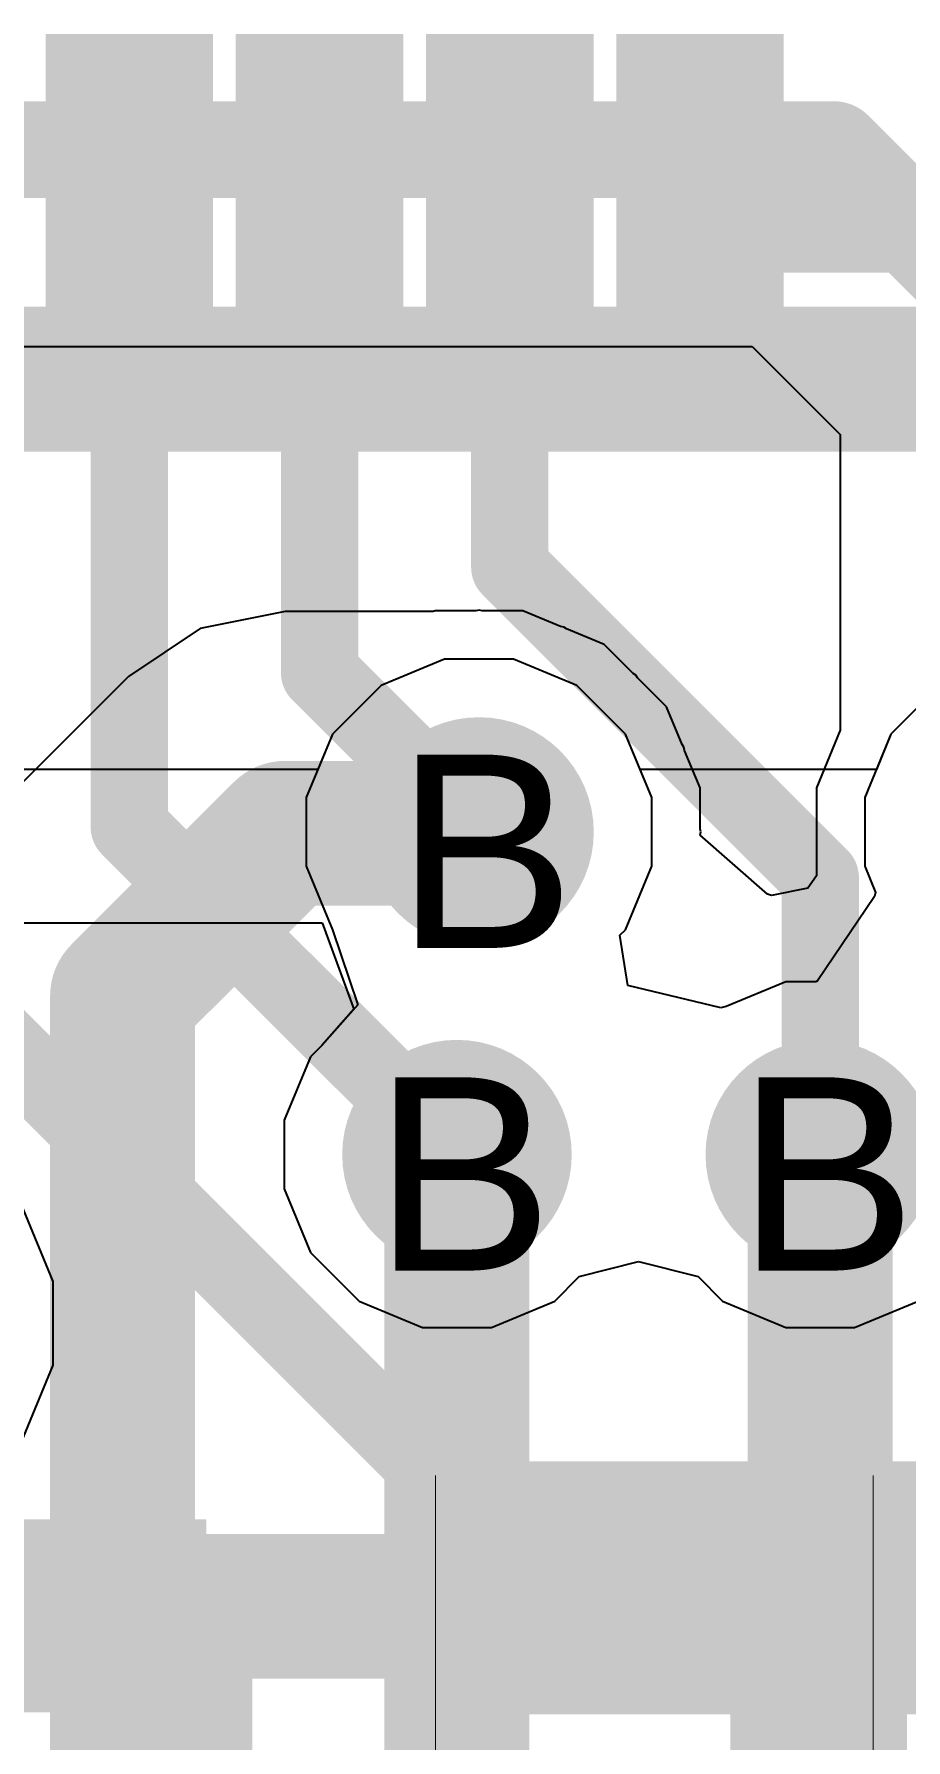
# Model space of a CAD drawing. Header units: inches. Extents: x 0 to 5379, y 0 to 5429.
# Drawn here: x 234.021 to 236.312, y 78.878 to 83.361 of the extents above; entities that cross this region are included whole.
import ezdxf

# ---------------------------------------------------------------- set-up
doc = ezdxf.new("R2010")
doc.units = ezdxf.units.IN
for name, color, linetype in [('Bottom Layer', 5, 'Continuous'), ('Bottom Solder', 6, 'Continuous'), ('Drill Drawing', 1, 'Continuous'), ('GND01', 16, 'Continuous'), ('GND02', 76, 'Continuous'), ('PWR', 156, 'Continuous'), ('SIG 01', 90, 'Continuous'), ('Top Layer', 1, 'Continuous'), ('Top Overlay', 2, 'Continuous'), ('Top Paste', 8, 'Continuous'), ('Top Solder', 216, 'Continuous'), ('Via Holes', 16, 'Continuous')]:
    doc.layers.add(name, color=color, linetype=linetype)
doc.styles.add('Arial', font='', dxfattribs={"height": 0.2})
doc.styles.get('Arial').set_extended_font_data('Arial')

# ---------------------------------------------------------------- blocks, each defined once
blk = doc.blocks.new('64_VFQFPN_9X9_146')
at = {"layer": 'Top Layer'}
for points in [[(2.104, -4.0658), (2.404, -4.0658), (2.404, -4.9258), (2.104, -4.9258)], [(2.604, -4.0658), (2.904, -4.0658), (2.904, -4.9258), (2.604, -4.9258)], [(3.104, -4.0658), (3.404, -4.0658), (3.404, -4.9258), (3.104, -4.9258)], [(3.604, -4.0658), (3.904, -4.0658), (3.904, -4.9258), (3.604, -4.9258)]]:
    blk.add_hatch(color=1, dxfattribs=at).paths.add_polyline_path(points)
at = {"layer": 'Top Paste'}
for points in [[(2.104, -4.0658), (2.404, -4.0658), (2.404, -4.9258), (2.104, -4.9258)], [(2.604, -4.0658), (2.904, -4.0658), (2.904, -4.9258), (2.604, -4.9258)], [(3.104, -4.0658), (3.404, -4.0658), (3.404, -4.9258), (3.104, -4.9258)], [(3.604, -4.0658), (3.904, -4.0658), (3.904, -4.9258), (3.604, -4.9258)]]:
    blk.add_hatch(color=8, dxfattribs=at).paths.add_polyline_path(points)
at = {"layer": 'Top Solder'}
for points in [[(2.034, -3.9958), (2.474, -3.9958), (2.474, -4.9958), (2.034, -4.9958)], [(2.534, -3.9958), (2.974, -3.9958), (2.974, -4.9958), (2.534, -4.9958)], [(3.034, -3.9958), (3.474, -3.9958), (3.474, -4.9958), (3.034, -4.9958)], [(3.534, -3.9958), (3.974, -3.9958), (3.974, -4.9958), (3.534, -4.9958)]]:
    blk.add_hatch(color=216, dxfattribs=at).paths.add_polyline_path(points)
at = {"layer": 'Top Overlay'}
blk.add_lwpolyline([(4.2112, -4.5, 0.127, 0.127, 0), (4.5112, -4.5, 0.127, 0.127, 0)], format="xyseb", dxfattribs=at)
blk.add_lwpolyline([(4.1795, -4.5, 0.0635, 0.0635, 1), (4.243, -4.5, 0.0635, 0.0635, 1)], format="xyseb", close=True, dxfattribs=at)
blk = doc.blocks.new('R___0402_558')
at = {"layer": 'Top Layer'}
for points in [[(-0.6985, -0.3175), (-0.6985, 0.3175), (-0.2413, 0.3175), (-0.2413, -0.3175)], [(0.2413, -0.3175), (0.2413, 0.3175), (0.6985, 0.3175), (0.6985, -0.3175)]]:
    blk.add_hatch(color=1, dxfattribs=at).paths.add_polyline_path(points)
at = {"layer": 'Top Paste'}
for points in [[(-0.6985, -0.3175), (-0.6985, 0.3175), (-0.2413, 0.3175), (-0.2413, -0.3175)], [(0.2413, -0.3175), (0.2413, 0.3175), (0.6985, 0.3175), (0.6985, -0.3175)]]:
    blk.add_hatch(color=8, dxfattribs=at).paths.add_polyline_path(points)
at = {"layer": 'Top Solder'}
for points in [[(-0.7535, -0.3725), (-0.7535, 0.3725), (-0.1863, 0.3725), (-0.1863, -0.3725)], [(0.1863, -0.3725), (0.1863, 0.3725), (0.7535, 0.3725), (0.7535, -0.3725)]]:
    blk.add_hatch(color=216, dxfattribs=at).paths.add_polyline_path(points)
at = {"layer": 'Top Overlay'}
for points in [[(0.7874, 0.4064, 0.127, 0.127, 0), (-0.7874, 0.4064, 0.127, 0.127, 0)], [(-0.7874, -0.4064, 0.127, 0.127, 0), (-0.7874, 0.4064, 0.127, 0.127, 0)], [(0.7874, -0.4064, 0.127, 0.127, 0), (0.7874, 0.4064, 0.127, 0.127, 0)], [(0.7874, -0.4064, 0.127, 0.127, 0), (-0.7874, -0.4064, 0.127, 0.127, 0)], [(0.8128, -0.4318, 0.00323, 0.00323, 0), (-0.8128, -0.4318, 0.00323, 0.00323, 0)]]:
    blk.add_lwpolyline(points, format="xyseb", dxfattribs=at)
for points in [[(-0.8191, 0.4064, 0.0635, 0.0635, 1), (-0.7556, 0.4064, 0.0635, 0.0635, 1)], [(-0.8191, 0.4064, 0.0635, 0.0635, 1), (-0.7556, 0.4064, 0.0635, 0.0635, 1)], [(0.7556, 0.4064, 0.0635, 0.0635, 1), (0.8191, 0.4064, 0.0635, 0.0635, 1)], [(0.7556, 0.4064, 0.0635, 0.0635, 1), (0.8191, 0.4064, 0.0635, 0.0635, 1)], [(-0.8191, -0.4064, 0.0635, 0.0635, 1), (-0.7556, -0.4064, 0.0635, 0.0635, 1)], [(-0.8191, -0.4064, 0.0635, 0.0635, 1), (-0.7556, -0.4064, 0.0635, 0.0635, 1)], [(0.7556, -0.4064, 0.0635, 0.0635, 1), (0.8191, -0.4064, 0.0635, 0.0635, 1)], [(0.7556, -0.4064, 0.0635, 0.0635, 1), (0.8191, -0.4064, 0.0635, 0.0635, 1)], [(-0.8136, -0.4318, 0.00161, 0.00161, 1), (-0.812, -0.4318, 0.00161, 0.00161, 1)], [(0.812, -0.4318, 0.00161, 0.00161, 1), (0.8136, -0.4318, 0.00161, 0.00161, 1)]]:
    blk.add_lwpolyline(points, format="xyseb", close=True, dxfattribs=at)
blk = doc.blocks.new('R___0402_568')
at = {"layer": 'Top Layer'}
for points in [[(-0.6985, -0.3175), (-0.6985, 0.3175), (-0.2413, 0.3175), (-0.2413, -0.3175)], [(0.2413, -0.3175), (0.2413, 0.3175), (0.6985, 0.3175), (0.6985, -0.3175)]]:
    blk.add_hatch(color=1, dxfattribs=at).paths.add_polyline_path(points)
at = {"layer": 'Top Paste'}
for points in [[(-0.6985, -0.3175), (-0.6985, 0.3175), (-0.2413, 0.3175), (-0.2413, -0.3175)], [(0.2413, -0.3175), (0.2413, 0.3175), (0.6985, 0.3175), (0.6985, -0.3175)]]:
    blk.add_hatch(color=8, dxfattribs=at).paths.add_polyline_path(points)
at = {"layer": 'Top Solder'}
for points in [[(-0.7535, -0.3725), (-0.7535, 0.3725), (-0.1863, 0.3725), (-0.1863, -0.3725)], [(0.1863, -0.3725), (0.1863, 0.3725), (0.7535, 0.3725), (0.7535, -0.3725)]]:
    blk.add_hatch(color=216, dxfattribs=at).paths.add_polyline_path(points)
at = {"layer": 'Top Overlay'}
for points in [[(0.7874, 0.4064, 0.127, 0.127, 0), (-0.7874, 0.4064, 0.127, 0.127, 0)], [(-0.7874, -0.4064, 0.127, 0.127, 0), (-0.7874, 0.4064, 0.127, 0.127, 0)], [(0.7874, -0.4064, 0.127, 0.127, 0), (0.7874, 0.4064, 0.127, 0.127, 0)], [(0.7874, -0.4064, 0.127, 0.127, 0), (-0.7874, -0.4064, 0.127, 0.127, 0)], [(0.8128, -0.4318, 0.00323, 0.00323, 0), (-0.8128, -0.4318, 0.00323, 0.00323, 0)]]:
    blk.add_lwpolyline(points, format="xyseb", dxfattribs=at)
for points in [[(-0.8191, 0.4064, 0.0635, 0.0635, 1), (-0.7556, 0.4064, 0.0635, 0.0635, 1)], [(-0.8191, 0.4064, 0.0635, 0.0635, 1), (-0.7556, 0.4064, 0.0635, 0.0635, 1)], [(0.7556, 0.4064, 0.0635, 0.0635, 1), (0.8191, 0.4064, 0.0635, 0.0635, 1)], [(0.7556, 0.4064, 0.0635, 0.0635, 1), (0.8191, 0.4064, 0.0635, 0.0635, 1)], [(-0.8191, -0.4064, 0.0635, 0.0635, 1), (-0.7556, -0.4064, 0.0635, 0.0635, 1)], [(-0.8191, -0.4064, 0.0635, 0.0635, 1), (-0.7556, -0.4064, 0.0635, 0.0635, 1)], [(0.7556, -0.4064, 0.0635, 0.0635, 1), (0.8191, -0.4064, 0.0635, 0.0635, 1)], [(0.7556, -0.4064, 0.0635, 0.0635, 1), (0.8191, -0.4064, 0.0635, 0.0635, 1)], [(-0.8136, -0.4318, 0.00161, 0.00161, 1), (-0.812, -0.4318, 0.00161, 0.00161, 1)], [(0.812, -0.4318, 0.00161, 0.00161, 1), (0.8136, -0.4318, 0.00161, 0.00161, 1)]]:
    blk.add_lwpolyline(points, format="xyseb", close=True, dxfattribs=at)
blk = doc.blocks.new('DFN_2_0_3_0_6__888')
at = {"layer": 'Top Layer'}
for points in [[(-0.33, -0.13), (-0.33, 0.13), (-0.06, 0.13), (-0.06, -0.13)], [(0.06, -0.13), (0.06, 0.13), (0.33, 0.13), (0.33, -0.13)]]:
    blk.add_hatch(color=1, dxfattribs=at).paths.add_polyline_path(points)
at = {"layer": 'Top Paste'}
for points in [[(-0.33, -0.13), (-0.33, 0.13), (-0.06, 0.13), (-0.06, -0.13)], [(0.06, -0.13), (0.06, 0.13), (0.33, 0.13), (0.33, -0.13)]]:
    blk.add_hatch(color=8, dxfattribs=at).paths.add_polyline_path(points)
at = {"layer": 'Top Solder'}
for points in [[(-0.38, -0.18), (-0.38, 0.18), (-0.01, 0.18), (-0.01, -0.18)], [(0.01, -0.18), (0.01, 0.18), (0.38, 0.18), (0.38, -0.18)]]:
    blk.add_hatch(color=216, dxfattribs=at).paths.add_polyline_path(points)
at = {"layer": 'Top Overlay'}
for points in [[(-0.4064, 0.2032, 0.0889, 0.0889, 0), (0.4064, 0.2032, 0.0889, 0.0889, 0)], [(-0.4064, 0.2032, 0.0889, 0.0889, 0), (-0.4064, -0.2032, 0.0889, 0.0889, 0)], [(0.4064, 0.2032, 0.0889, 0.0889, 0), (0.4064, -0.2032, 0.0889, 0.0889, 0)], [(-0.4064, -0.2032, 0.0889, 0.0889, 0), (0.4064, -0.2032, 0.0889, 0.0889, 0)]]:
    blk.add_lwpolyline(points, format="xyseb", dxfattribs=at)
for points in [[(-0.4286, 0.2032, 0.0445, 0.0445, 1), (-0.3842, 0.2032, 0.0445, 0.0445, 1)], [(-0.4286, 0.2032, 0.0445, 0.0445, 1), (-0.3842, 0.2032, 0.0445, 0.0445, 1)], [(0.3842, 0.2032, 0.0445, 0.0445, 1), (0.4286, 0.2032, 0.0445, 0.0445, 1)], [(0.3842, 0.2032, 0.0445, 0.0445, 1), (0.4286, 0.2032, 0.0445, 0.0445, 1)], [(-0.4286, -0.2032, 0.0445, 0.0445, 1), (-0.3842, -0.2032, 0.0445, 0.0445, 1)], [(-0.4286, -0.2032, 0.0445, 0.0445, 1), (-0.3842, -0.2032, 0.0445, 0.0445, 1)], [(0.3842, -0.2032, 0.0445, 0.0445, 1), (0.4286, -0.2032, 0.0445, 0.0445, 1)], [(0.3842, -0.2032, 0.0445, 0.0445, 1), (0.4286, -0.2032, 0.0445, 0.0445, 1)]]:
    blk.add_lwpolyline(points, format="xyseb", close=True, dxfattribs=at)

msp = doc.modelspace()

# ---------------------------------------------------------------- hatches: boundary and pattern name
at = {"layer": 'Bottom Layer'}
h = msp.add_hatch(color=5, dxfattribs=at)
edge = h.paths.add_edge_path()
edge.add_arc((235.1904, 81.2644), 0.2, 0, 360)
h = msp.add_hatch(color=5, dxfattribs=at)
edge = h.paths.add_edge_path()
edge.add_arc((235.1325, 80.4164), 0.2, 0, 360)
h = msp.add_hatch(color=5, dxfattribs=at)
edge = h.paths.add_edge_path()
edge.add_arc((236.0873, 80.4164), 0.2, 0, 360)
at = {"layer": 'Bottom Solder'}
h = msp.add_hatch(color=6, dxfattribs=at)
edge = h.paths.add_edge_path()
edge.add_arc((235.1904, 81.2644), 0.3016, 0, 360)
h = msp.add_hatch(color=6, dxfattribs=at)
edge = h.paths.add_edge_path()
edge.add_arc((235.1325, 80.4164), 0.3016, 0, 360)
h = msp.add_hatch(color=6, dxfattribs=at)
edge = h.paths.add_edge_path()
edge.add_arc((236.0873, 80.4164), 0.3016, 0, 360)
at = {"layer": 'GND01'}
h = msp.add_hatch(color=16, dxfattribs=at)
edge = h.paths.add_edge_path()
edge.add_arc((235.1904, 81.2644), 0.2, 0, 360)
h = msp.add_hatch(color=16, dxfattribs=at)
edge = h.paths.add_edge_path()
edge.add_arc((235.1325, 80.4164), 0.2, 0, 360)
h = msp.add_hatch(color=16, dxfattribs=at)
edge = h.paths.add_edge_path()
edge.add_arc((236.0873, 80.4164), 0.2, 0, 360)
at = {"layer": 'GND02'}
h = msp.add_hatch(color=76, dxfattribs=at)
edge = h.paths.add_edge_path()
edge.add_arc((235.1904, 81.2644), 0.2, 0, 360)
h = msp.add_hatch(color=76, dxfattribs=at)
edge = h.paths.add_edge_path()
edge.add_arc((235.1325, 80.4164), 0.2, 0, 360)
h = msp.add_hatch(color=76, dxfattribs=at)
edge = h.paths.add_edge_path()
edge.add_arc((236.0873, 80.4164), 0.2, 0, 360)
at = {"layer": 'PWR'}
h = msp.add_hatch(color=156, dxfattribs=at)
edge = h.paths.add_edge_path()
edge.add_arc((235.1904, 81.2644), 0.2, 0, 360)
h = msp.add_hatch(color=156, dxfattribs=at)
edge = h.paths.add_edge_path()
edge.add_arc((235.1325, 80.4164), 0.2, 0, 360)
h = msp.add_hatch(color=156, dxfattribs=at)
edge = h.paths.add_edge_path()
edge.add_arc((236.0873, 80.4164), 0.2, 0, 360)
at = {"layer": 'SIG 01'}
h = msp.add_hatch(color=90, dxfattribs=at)
edge = h.paths.add_edge_path()
edge.add_arc((235.1904, 81.2644), 0.2, 0, 360)
h = msp.add_hatch(color=90, dxfattribs=at)
edge = h.paths.add_edge_path()
edge.add_arc((235.1325, 80.4164), 0.2, 0, 360)
h = msp.add_hatch(color=90, dxfattribs=at)
edge = h.paths.add_edge_path()
edge.add_arc((236.0873, 80.4164), 0.2, 0, 360)
at = {"layer": 'Top Layer'}
h = msp.add_hatch(color=1, dxfattribs=at)
edge = h.paths.add_edge_path()
edge.add_arc((235.1904, 81.2644), 0.2, 0, 360)
h = msp.add_hatch(color=1, dxfattribs=at)
edge = h.paths.add_edge_path()
edge.add_arc((235.1325, 80.4164), 0.2, 0, 360)
h = msp.add_hatch(color=1, dxfattribs=at)
edge = h.paths.add_edge_path()
edge.add_arc((236.0873, 80.4164), 0.2, 0, 360)
msp.add_hatch(color=1, dxfattribs=at).paths.add_polyline_path([(233.1998, 78.951), (234.4735, 78.951), (234.4735, 79.4578), (233.1998, 79.4578)])
at = {"layer": 'Top Solder'}
h = msp.add_hatch(color=216, dxfattribs=at)
edge = h.paths.add_edge_path()
edge.add_arc((235.1904, 81.2644), 0.3016, 0, 360)
h = msp.add_hatch(color=216, dxfattribs=at)
edge = h.paths.add_edge_path()
edge.add_arc((235.1325, 80.4164), 0.3016, 0, 360)
h = msp.add_hatch(color=216, dxfattribs=at)
edge = h.paths.add_edge_path()
edge.add_arc((236.0873, 80.4164), 0.3016, 0, 360)
at = {"layer": 'Via Holes'}
h = msp.add_hatch(color=7, dxfattribs=at)
edge = h.paths.add_edge_path()
edge.add_arc((235.1904, 81.2644), 0.1, 0, 360)
h = msp.add_hatch(color=7, dxfattribs=at)
edge = h.paths.add_edge_path()
edge.add_arc((235.1325, 80.4164), 0.1, 0, 360)
h = msp.add_hatch(color=7, dxfattribs=at)
edge = h.paths.add_edge_path()
edge.add_arc((236.0873, 80.4164), 0.1, 0, 360)

# ---------------------------------------------------------------- linework, layer by layer
at = {"layer": 'Bottom Layer'}
for points in [[(233.0569, 82.4545, 0.381, 0.381, 0), (237.3609, 82.4545, 0.381, 0.381, 0)], [(233.5173, 79.2292, 0.381, 0.381, 0), (237.1772, 79.2292, 0.381, 0.381, 0)]]:
    msp.add_lwpolyline(points, format="xyseb", dxfattribs=at)
at = {"layer": 'GND01'}
for p, q in [((235.1001, 81.7184), (234.9332, 81.6493)), ((235.2807, 81.7184), (235.1001, 81.7184)), ((235.4476, 81.6493), (235.2807, 81.7184)), ((234.9332, 81.6493), (234.8055, 81.5216)), ((235.5753, 81.5216), (235.4476, 81.6493)), ((236.4007, 81.6493), (236.273, 81.5216)), ((234.8055, 81.5216), (234.7364, 81.3547)), ((235.6444, 81.3547), (235.5753, 81.5216)), ((236.273, 81.5216), (236.2039, 81.3547)), ((234.7364, 81.3547), (234.7364, 81.1741)), ((235.6444, 81.1741), (235.6444, 81.3547)), ((236.2039, 81.3547), (236.2039, 81.1741)), ((234.7364, 81.1741), (234.8055, 81.0073)), ((235.5753, 81.0073), (235.6444, 81.1741)), ((236.2039, 81.1741), (236.2325, 81.1051)), ((236.2325, 81.1051), (236.2301, 81.0949)), ((236.2301, 81.0949), (236.08, 80.8734)), ((234.8055, 81.0073), (234.8722, 80.8105)), ((235.5608, 80.9928), (235.5753, 81.0073)), ((235.5813, 80.8606), (235.5608, 80.9928)), ((235.826, 80.8023), (235.5813, 80.8606)), ((235.997, 80.8704), (235.8402, 80.8054)), ((236.0757, 80.8704), (235.997, 80.8704)), ((236.08, 80.8734), (236.0757, 80.8704)), ((234.8722, 80.8105), (234.7775, 80.7034)), ((235.8402, 80.8054), (235.826, 80.8023)), ((234.7775, 80.7034), (234.7476, 80.6736)), ((234.7476, 80.6736), (234.6785, 80.5067)), ((234.6785, 80.5067), (234.6785, 80.3261)), ((234.6785, 80.3261), (234.7476, 80.1592)), ((234.0713, 80.0831), (233.9869, 80.2867)), ((234.7476, 80.1592), (234.8753, 80.0315)), ((235.4538, 80.0957), (235.6099, 80.1356)), ((235.6099, 80.1356), (235.766, 80.0957)), ((234.0713, 79.8627), (234.0713, 80.0831)), ((235.3897, 80.0315), (235.4538, 80.0957)), ((235.766, 80.0957), (235.8301, 80.0315)), ((234.8753, 80.0315), (235.0422, 79.9624)), ((235.2228, 79.9624), (235.3897, 80.0315)), ((235.8301, 80.0315), (235.997, 79.9624)), ((236.1776, 79.9624), (236.3445, 80.0315)), ((235.0422, 79.9624), (235.2228, 79.9624)), ((235.997, 79.9624), (236.1776, 79.9624)), ((233.9869, 79.6591), (234.0713, 79.8627))]:
    msp.add_line(p, q, dxfattribs=at)
at = {"layer": 'GND02'}
for p, q in [((235.1001, 81.7184), (234.9332, 81.6493)), ((235.2807, 81.7184), (235.1001, 81.7184)), ((235.4476, 81.6493), (235.2807, 81.7184)), ((234.9332, 81.6493), (234.8055, 81.5216)), ((235.5753, 81.5216), (235.4476, 81.6493)), ((236.4007, 81.6493), (236.273, 81.5216)), ((234.8055, 81.5216), (234.7364, 81.3547)), ((235.6444, 81.3547), (235.5753, 81.5216)), ((236.273, 81.5216), (236.2039, 81.3547)), ((234.7364, 81.3547), (234.7364, 81.1741)), ((235.6444, 81.1741), (235.6444, 81.3547)), ((236.2039, 81.3547), (236.2039, 81.1741)), ((234.7364, 81.1741), (234.8055, 81.0073)), ((235.5753, 81.0073), (235.6444, 81.1741)), ((236.2039, 81.1741), (236.2325, 81.1051)), ((236.2325, 81.1051), (236.2301, 81.0949)), ((236.2301, 81.0949), (236.08, 80.8734)), ((234.8055, 81.0073), (234.8722, 80.8105)), ((235.5608, 80.9928), (235.5753, 81.0073)), ((235.5813, 80.8606), (235.5608, 80.9928)), ((235.826, 80.8023), (235.5813, 80.8606)), ((235.997, 80.8704), (235.8402, 80.8054)), ((236.0757, 80.8704), (235.997, 80.8704)), ((236.08, 80.8734), (236.0757, 80.8704)), ((234.8722, 80.8105), (234.7775, 80.7034)), ((235.8402, 80.8054), (235.826, 80.8023)), ((234.7775, 80.7034), (234.7476, 80.6736)), ((234.7476, 80.6736), (234.6785, 80.5067)), ((234.6785, 80.5067), (234.6785, 80.3261)), ((234.6785, 80.3261), (234.7476, 80.1592)), ((234.0713, 80.0831), (233.9869, 80.2867)), ((234.7476, 80.1592), (234.8753, 80.0315)), ((235.4538, 80.0957), (235.6099, 80.1356)), ((235.6099, 80.1356), (235.766, 80.0957)), ((234.0713, 79.8627), (234.0713, 80.0831)), ((235.3897, 80.0315), (235.4538, 80.0957)), ((235.766, 80.0957), (235.8301, 80.0315)), ((234.8753, 80.0315), (235.0422, 79.9624)), ((235.2228, 79.9624), (235.3897, 80.0315)), ((235.8301, 80.0315), (235.997, 79.9624)), ((236.1776, 79.9624), (236.3445, 80.0315)), ((235.0422, 79.9624), (235.2228, 79.9624)), ((235.997, 79.9624), (236.1776, 79.9624)), ((233.9869, 79.6591), (234.0713, 79.8627))]:
    msp.add_line(p, q, dxfattribs=at)
at = {"layer": 'PWR'}
for p, q in [((235.1001, 81.7184), (234.9332, 81.6493)), ((235.2807, 81.7184), (235.1001, 81.7184)), ((235.4476, 81.6493), (235.2807, 81.7184)), ((234.9332, 81.6493), (234.8055, 81.5216)), ((235.5753, 81.5216), (235.4476, 81.6493)), ((236.4007, 81.6493), (236.273, 81.5216)), ((234.8055, 81.5216), (234.7671, 81.4288)), ((235.6137, 81.4288), (235.5753, 81.5216)), ((236.273, 81.5216), (236.2346, 81.4288)), ((234.7671, 81.4288), (231.8113, 81.4288)), ((236.2346, 81.4288), (235.6137, 81.4288)), ((231.9055, 81.026), (234.7786, 81.026)), ((234.7786, 81.026), (234.8614, 80.7984)), ((234.8614, 80.7984), (234.7775, 80.7034)), ((234.7775, 80.7034), (234.7476, 80.6736)), ((234.7476, 80.6736), (234.6785, 80.5067)), ((234.6785, 80.5067), (234.6785, 80.3261)), ((234.6785, 80.3261), (234.7476, 80.1592)), ((234.7476, 80.1592), (234.8753, 80.0315)), ((235.4538, 80.0957), (235.6099, 80.1356)), ((235.6099, 80.1356), (235.766, 80.0957)), ((235.3897, 80.0315), (235.4538, 80.0957)), ((235.766, 80.0957), (235.8301, 80.0315)), ((234.8753, 80.0315), (235.0422, 79.9624)), ((235.2228, 79.9624), (235.3897, 80.0315)), ((235.8301, 80.0315), (235.997, 79.9624)), ((236.1776, 79.9624), (236.3445, 80.0315)), ((235.0422, 79.9624), (235.2228, 79.9624)), ((235.997, 79.9624), (236.1776, 79.9624))]:
    msp.add_line(p, q, dxfattribs=at)
at = {"layer": 'SIG 01'}
for p, q in [((231.7107, 82.54), (235.9085, 82.54)), ((235.9085, 82.54), (236.1399, 82.3087)), ((236.1399, 82.3087), (236.1399, 81.5322)), ((234.681, 81.8435), (234.458, 81.7991)), ((235.0701, 81.8435), (234.681, 81.8435)), ((235.0748, 81.8454), (235.0701, 81.8435)), ((235.1819, 81.8454), (235.0748, 81.8454)), ((235.1904, 81.8471), (235.1819, 81.8454)), ((235.1989, 81.8454), (235.1904, 81.8471)), ((235.306, 81.8454), (235.1989, 81.8454)), ((235.4048, 81.8045), (235.306, 81.8454)), ((234.458, 81.7991), (234.269, 81.6728)), ((235.4134, 81.8028), (235.4048, 81.8045)), ((235.4206, 81.7979), (235.4134, 81.8028)), ((235.5195, 81.757), (235.4206, 81.7979)), ((235.5952, 81.6813), (235.5195, 81.757)), ((234.269, 81.6728), (233.8419, 81.2457)), ((235.6024, 81.6765), (235.5952, 81.6813)), ((235.6072, 81.6692), (235.6024, 81.6765)), ((235.6829, 81.5935), (235.6072, 81.6692)), ((235.7239, 81.4947), (235.6829, 81.5935)), ((236.1399, 81.5322), (236.0769, 81.38)), ((235.7287, 81.4874), (235.7239, 81.4947)), ((235.7304, 81.4789), (235.7287, 81.4874)), ((235.7714, 81.38), (235.7304, 81.4789)), ((235.7714, 81.273), (235.7714, 81.38)), ((236.0769, 81.38), (236.0769, 81.1489)), ((235.7731, 81.2644), (235.7714, 81.273)), ((235.7714, 81.2559), (235.7731, 81.2644)), ((235.9481, 81.1008), (235.7714, 81.2559)), ((236.0769, 81.1489), (236.0543, 81.1163)), ((236.0543, 81.1163), (235.9591, 81.0978)), ((235.9591, 81.0978), (235.9481, 81.1008))]:
    msp.add_line(p, q, dxfattribs=at)
for points in [[(221.6562, 83.058, 0.254, 0.254, 0), (236.1231, 83.058, 0.254, 0.254, 0)], [(236.1231, 83.058, 0.254, 0.254, 0), (236.6579, 82.5232, 0.254, 0.254, 0)], [(234.2539, 80.8337, 0.381, 0.381, 0), (234.681, 81.2608, 0.381, 0.381, 0)], [(234.681, 81.2608, 0.381, 0.381, 0), (235.1868, 81.2608, 0.381, 0.381, 0)], [(235.1868, 81.2608, 0.381, 0.381, 0), (235.1904, 81.2644, 0.381, 0.381, 0)], [(234.2539, 71.8162, 0.381, 0.381, 0), (234.2539, 80.8337, 0.381, 0.381, 0)], [(235.1325, 71.374, 0.381, 0.381, 0), (235.1325, 80.4164, 0.381, 0.381, 0)], [(236.0873, 70.9064, 0.381, 0.381, 0), (236.0873, 80.4164, 0.381, 0.381, 0)]]:
    msp.add_lwpolyline(points, format="xyseb", dxfattribs=at)
for points in [[(236.0596, 83.058, 0.127, 0.127, 1), (236.1866, 83.058, 0.127, 0.127, 1)], [(236.0596, 83.058, 0.127, 0.127, 1), (236.1866, 83.058, 0.127, 0.127, 1)], [(234.5857, 81.2608, 0.1905, 0.1905, 1), (234.7762, 81.2608, 0.1905, 0.1905, 1)], [(234.5857, 81.2608, 0.1905, 0.1905, 1), (234.7762, 81.2608, 0.1905, 0.1905, 1)], [(235.0915, 81.2608, 0.1905, 0.1905, 1), (235.282, 81.2608, 0.1905, 0.1905, 1)], [(235.0915, 81.2608, 0.1905, 0.1905, 1), (235.282, 81.2608, 0.1905, 0.1905, 1)], [(235.0951, 81.2644, 0.1905, 0.1905, 1), (235.2856, 81.2644, 0.1905, 0.1905, 1)], [(234.1586, 80.8337, 0.1905, 0.1905, 1), (234.3491, 80.8337, 0.1905, 0.1905, 1)], [(234.1586, 80.8337, 0.1905, 0.1905, 1), (234.3491, 80.8337, 0.1905, 0.1905, 1)], [(235.0372, 80.4164, 0.1905, 0.1905, 1), (235.2277, 80.4164, 0.1905, 0.1905, 1)], [(235.992, 80.4164, 0.1905, 0.1905, 1), (236.1825, 80.4164, 0.1905, 0.1905, 1)]]:
    msp.add_lwpolyline(points, format="xyseb", close=True, dxfattribs=at)
at = {"layer": 'Top Layer'}
for points in [[(235.7713, 82.8614, 0.254, 0.254, 0), (237.2291, 82.8614, 0.254, 0.254, 0)], [(234.2713, 81.2776, 0.2032, 0.2032, 0), (234.2713, 82.8614, 0.2032, 0.2032, 0)], [(234.7713, 81.6835, 0.2032, 0.2032, 0), (234.7713, 82.8614, 0.2032, 0.2032, 0)], [(235.2713, 81.9603, 0.2032, 0.2032, 0), (235.2713, 82.8614, 0.2032, 0.2032, 0)], [(235.2713, 81.9603, 0.2032, 0.2032, 0), (236.0873, 81.1443, 0.2032, 0.2032, 0)], [(234.7713, 81.6835, 0.2032, 0.2032, 0), (235.1904, 81.2644, 0.2032, 0.2032, 0)], [(234.2713, 81.2776, 0.2032, 0.2032, 0), (235.1325, 80.4164, 0.2032, 0.2032, 0)], [(236.0873, 80.4164, 0.2032, 0.2032, 0), (236.0873, 81.1443, 0.2032, 0.2032, 0)], [(233.7713, 80.8769, 0.2032, 0.2032, 0), (235.419, 79.2292, 0.2032, 0.2032, 0)], [(235.419, 79.2292, 0.2032, 0.2032, 0), (235.5079, 79.2292, 0.2032, 0.2032, 0)]]:
    msp.add_lwpolyline(points, format="xyseb", dxfattribs=at)
for points in [[(235.7078, 82.8614, 0.127, 0.127, 1), (235.8348, 82.8614, 0.127, 0.127, 1)], [(234.2205, 82.8614, 0.1016, 0.1016, 1), (234.3221, 82.8614, 0.1016, 0.1016, 1)], [(234.7205, 82.8614, 0.1016, 0.1016, 1), (234.8221, 82.8614, 0.1016, 0.1016, 1)], [(235.2205, 82.8614, 0.1016, 0.1016, 1), (235.3221, 82.8614, 0.1016, 0.1016, 1)], [(235.2205, 81.9603, 0.1016, 0.1016, 1), (235.3221, 81.9603, 0.1016, 0.1016, 1)], [(235.2205, 81.9603, 0.1016, 0.1016, 1), (235.3221, 81.9603, 0.1016, 0.1016, 1)], [(234.7205, 81.6835, 0.1016, 0.1016, 1), (234.8221, 81.6835, 0.1016, 0.1016, 1)], [(234.7205, 81.6835, 0.1016, 0.1016, 1), (234.8221, 81.6835, 0.1016, 0.1016, 1)], [(234.2205, 81.2776, 0.1016, 0.1016, 1), (234.3221, 81.2776, 0.1016, 0.1016, 1)], [(234.2205, 81.2776, 0.1016, 0.1016, 1), (234.3221, 81.2776, 0.1016, 0.1016, 1)], [(235.1396, 81.2644, 0.1016, 0.1016, 1), (235.2412, 81.2644, 0.1016, 0.1016, 1)], [(236.0365, 81.1443, 0.1016, 0.1016, 1), (236.1381, 81.1443, 0.1016, 0.1016, 1)], [(236.0365, 81.1443, 0.1016, 0.1016, 1), (236.1381, 81.1443, 0.1016, 0.1016, 1)], [(235.0817, 80.4164, 0.1016, 0.1016, 1), (235.1833, 80.4164, 0.1016, 0.1016, 1)], [(236.0365, 80.4164, 0.1016, 0.1016, 1), (236.1381, 80.4164, 0.1016, 0.1016, 1)], [(235.3682, 79.2292, 0.1016, 0.1016, 1), (235.4698, 79.2292, 0.1016, 0.1016, 1)], [(235.3682, 79.2292, 0.1016, 0.1016, 1), (235.4698, 79.2292, 0.1016, 0.1016, 1)], [(235.4571, 79.2292, 0.1016, 0.1016, 1), (235.5587, 79.2292, 0.1016, 0.1016, 1)]]:
    msp.add_lwpolyline(points, format="xyseb", close=True, dxfattribs=at)

# ---------------------------------------------------------------- block references
msp.add_blockref('64_VFQFPN_9X9_146', (232.0173, 87.3572))
for name, p, rotation in [('R___0402_568', (235.5079, 78.7593), 270), ('R___0402_558', (236.6579, 78.7593), 270), ('DFN_2_0_3_0_6__888', (234.3475, 78.7593), 90)]:
    msp.add_blockref(name, p, dxfattribs=dict(rotation=rotation))

# ---------------------------------------------------------------- texts
at = {"layer": 'Drill Drawing', "style": 'Arial'}
for p in [(234.9703, 80.9597), (234.9124, 80.1117), (235.8672, 80.1117)]:
    msp.add_text('B', height=0.508, dxfattribs=at).set_placement(p)

doc.saveas('drawing.dxf')
